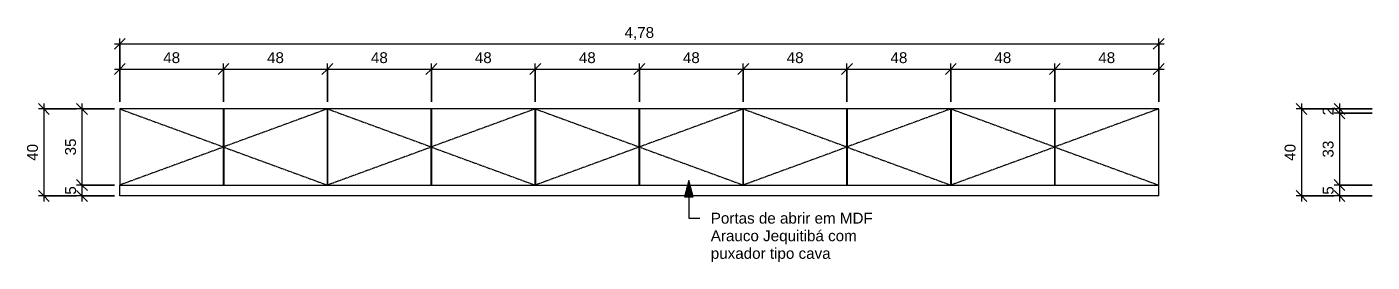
# Model space of a CAD drawing. Header units: millimetres. Extents: x 632 to 22386, y -104 to 8910.
# Drawn here: x 4933 to 11122, y -104 to 977 of the extents above; entities that cross this region are included whole.
import ezdxf

# ---------------------------------------------------------------- set-up
doc = ezdxf.new("R2010")
doc.units = ezdxf.units.MM
doc.linetypes.add('Overhead', pattern=[3.96875, 2.38125, -1.5875])
for name, color, linetype, lineweight in [('A-ANNO-DIMS', 211, 'Continuous', 9), ('A-ANNO-DIMS-25', 211, 'Continuous', 9), ('A-FLOR-OVHD', 1, 'Overhead', 9), ('G-ANNO-TEXT', 231, 'Continuous', 9), ('I-FURN', 30, 'Continuous', 9)]:
    doc.layers.add(name, color=color, linetype=linetype, lineweight=lineweight)
doc.styles.add('@Arial Unicode MS', font='ARIALUNI.TTF', dxfattribs={"height": 50})
doc.styles.add('Arial', font='arial.ttf', dxfattribs={"height": 50})
doc.dimstyles.new('CRT_-__Metros_-_Linha_de_chamada_3_5_mm', dxfattribs={"dimscale": 304.8, "dimtxt": 50.292243, "dimasz": 0.164042, "dimexe": 0.082021, "dimexo": 0.0625, "dimgap": 0.04101, "dimtad": 1, "dimdec": 0, "dimlfac": 0.1, "dimdsep": 46, "dimtxsty": '@Arial Unicode MS', "dimblk1": 'OBLIQUE', "dimblk2": 'OBLIQUE', "dimsah": 1, "dimcen": 0.09, "dimdle": 0.082021, "dimazin": 0, "dimtfac": 1, "dimtdec": 4, "dimtix": 1, "dimtmove": 0, "dimatfit": 3, "dimfxl": 0.492126, "dimfxlon": 1, "dimtvp": 1, "dimtolj": 1, "dimtzin": 0, "dimarcsym": 2})
doc.dimstyles.new('CRT_-__Metros_-_Linha_de_chamada_3_5_mm_1', dxfattribs={"dimscale": 304.8, "dimtxt": 50.292243, "dimasz": 0.164042, "dimexe": 0.082021, "dimexo": 0.0625, "dimgap": 0.04101, "dimtad": 1, "dimlfac": 0.001, "dimrnd": 0.01, "dimzin": 0, "dimdsep": 46, "dimtxsty": '@Arial Unicode MS', "dimblk1": 'OBLIQUE', "dimblk2": 'OBLIQUE', "dimsah": 1, "dimcen": 0.09, "dimdle": 0.082021, "dimazin": 0, "dimtfac": 1, "dimtdec": 4, "dimtix": 1, "dimtmove": 0, "dimatfit": 3, "dimfxl": 0.492126, "dimfxlon": 1, "dimtvp": 1, "dimtolj": 1, "dimtzin": 0, "dimarcsym": 2})

# ---------------------------------------------------------------- blocks, each defined once
blk = doc.blocks.new('RACK-BANCO QUARTO - RACK-BANCO QUARTO-4356055-VISTA FRONTAL RACK_BANCO')
at = {"layer": 'I-FURN'}
for p, q in [((8369.650772, 600), (8369.650772, 250)), ((8846.650772, 600), (8369.650772, 600)), ((8846.650772, 250), (8846.650772, 600)), ((8847.650772, 600), (8846.650772, 600)), ((8846.650772, 580), (8847.650772, 580)), ((8847.650772, 600), (8847.650772, 250)), ((9324.650772, 600), (8847.650772, 600)), ((9324.650772, 250), (9324.650772, 600)), ((9325.650772, 600), (9324.650772, 600)), ((9324.650772, 580), (9325.650772, 580)), ((9325.650772, 580), (9324.650772, 580)), ((9325.650772, 600), (9325.650772, 250)), ((9802.650772, 600), (9325.650772, 600)), ((9802.650772, 250), (9802.650772, 600)), ((9803.650772, 600), (9802.650772, 600)), ((9802.650772, 580), (9803.650772, 580)), ((9803.650772, 600), (9803.650772, 250)), ((10280.650772, 600), (9803.650772, 600)), ((10280.650772, 250), (10280.650772, 600)), ((10281.650772, 600), (10280.650772, 600)), ((10280.650772, 580), (10281.650772, 580)), ((10281.650772, 580), (10280.650772, 580)), ((10281.650772, 600), (10281.650772, 250)), ((10758.650772, 600), (10281.650772, 600)), ((10758.650772, 250), (10758.650772, 600)), ((10759.650772, 600), (10758.650772, 600)), ((10758.650772, 580), (10759.650772, 580)), ((10759.650772, 600), (10759.650772, 250)), ((11236.650772, 600), (10759.650772, 600)), ((11236.650772, 250), (11236.650772, 600)), ((11237.650772, 600), (11236.650772, 600)), ((11236.650772, 580), (11237.650772, 580)), ((11237.650772, 580), (11236.650772, 580)), ((11237.650772, 600), (11237.650772, 250)), ((11714.650772, 600), (11237.650772, 600)), ((11714.650772, 250), (11714.650772, 600)), ((11715.650772, 600), (11714.650772, 600)), ((11714.650772, 580), (11715.650772, 580)), ((11715.650772, 600), (11715.650772, 250)), ((12192.650772, 600), (11715.650772, 600)), ((12192.650772, 250), (12192.650772, 600)), ((12193.650772, 600), (12192.650772, 600)), ((12192.650772, 580), (12193.650772, 580)), ((12193.650772, 580), (12192.650772, 580)), ((12193.650772, 600), (12193.650772, 250)), ((12670.650772, 600), (12193.650772, 600)), ((12670.650772, 250), (12670.650772, 600)), ((12671.650772, 600), (12670.650772, 600)), ((12670.650772, 580), (12671.650772, 580)), ((12671.650772, 600), (12671.650772, 250)), ((13148.650772, 600), (12671.650772, 600)), ((13148.650772, 250), (13148.650772, 600)), ((13149.650772, 600), (13148.650772, 600)), ((13149.650772, 580), (13148.650772, 580)), ((13149.650772, 250), (13149.650772, 600)), ((13149.650772, 250), (13149.650772, 580)), ((8369.650772, 250), (8846.650772, 250)), ((8369.650772, 200), (8369.650772, 250)), ((8846.650772, 250), (8847.650772, 250)), ((8847.650772, 250), (9324.650772, 250)), ((9324.650772, 250), (9325.650772, 250)), ((9324.650772, 250), (9325.650772, 250)), ((9325.650772, 250), (9802.650772, 250)), ((9802.650772, 250), (9803.650772, 250)), ((9803.650772, 250), (10280.650772, 250)), ((10280.650772, 250), (10281.650772, 250)), ((10280.650772, 250), (10281.650772, 250)), ((10281.650772, 250), (10758.650772, 250)), ((10758.650772, 250), (10759.650772, 250)), ((10759.650772, 250), (11236.650772, 250)), ((11236.650772, 250), (11237.650772, 250)), ((11236.650772, 250), (11237.650772, 250)), ((11237.650772, 250), (11714.650772, 250)), ((11714.650772, 250), (11715.650772, 250)), ((11715.650772, 250), (12192.650772, 250)), ((12192.650772, 250), (12193.650772, 250)), ((12192.650772, 250), (12193.650772, 250)), ((12193.650772, 250), (12670.650772, 250)), ((12670.650772, 250), (12671.650772, 250)), ((12671.650772, 250), (13148.650772, 250)), ((13148.650772, 250), (13149.650772, 250)), ((13148.650772, 250), (13149.650772, 250)), ((13148.650772, 250), (13149.650772, 250)), ((13149.650772, 200), (13149.650772, 250)), ((13149.650772, 200), (8369.650772, 200))]:
    blk.add_line(p, q, dxfattribs=at)
blk = doc.blocks.new('DIMBLOCK1-VISTA FRONTAL RACK_BANCO')
at = {"layer": 'A-ANNO-DIMS-25', "lineweight": 18}
for p, q in [((5360.9, 783.5), (5385.9, 808.5)), ((5837.9, 783.5), (5862.9, 808.5)), ((5360.9, 783.5), (5335.9, 758.5)), ((5837.9, 783.5), (5812.9, 758.5))]:
    blk.add_line(p, q, dxfattribs=at)
at = {"layer": 'A-ANNO-DIMS-25'}
for p, q in [((5360.9, 633.5), (5360.9, 808.5)), ((5837.9, 633.5), (5837.9, 808.5)), ((5335.9, 783.5), (5837.9, 783.5)), ((5360.9, 783.5), (5360.9, 633.5)), ((5837.9, 783.5), (5837.9, 633.5))]:
    blk.add_line(p, q, dxfattribs=at)
at = {"layer": 'A-ANNO-DIMS-25', "color": 0, "insert": (5560.6, 860.9), "char_height": 50, "width": 92.937, "attachment_point": 1, "line_spacing_factor": 1.117605, "style": '@Arial Unicode MS'}
blk.add_mtext('48', dxfattribs=at)
blk = doc.blocks.new('_Oblique')
at = {"color": 0, "linetype": 'ByBlock', "lineweight": -2}
blk.add_line((-0.5, -0.5), (0.5, 0.5), dxfattribs=at)
blk = doc.blocks.new('DIMBLOCK2-VISTA FRONTAL RACK_BANCO')
at = {"layer": 'A-ANNO-DIMS-25', "lineweight": 18}
for p, q in [((5837.9, 783.5), (5862.9, 808.5)), ((6315.9, 783.5), (6340.9, 808.5)), ((5837.9, 783.5), (5812.9, 758.5)), ((6315.9, 783.5), (6290.9, 758.5))]:
    blk.add_line(p, q, dxfattribs=at)
at = {"layer": 'A-ANNO-DIMS-25'}
for p, q in [((5837.9, 633.5), (5837.9, 808.5)), ((6315.9, 633.5), (6315.9, 808.5)), ((5837.9, 783.5), (6315.9, 783.5)), ((5837.9, 783.5), (5837.9, 633.5)), ((6315.9, 783.5), (6315.9, 633.5))]:
    blk.add_line(p, q, dxfattribs=at)
at = {"layer": 'A-ANNO-DIMS-25', "color": 0, "insert": (6038.1, 860.9), "char_height": 50, "width": 92.937, "attachment_point": 1, "line_spacing_factor": 1.117605, "style": '@Arial Unicode MS'}
blk.add_mtext('48', dxfattribs=at)
blk = doc.blocks.new('DIMBLOCK3-VISTA FRONTAL RACK_BANCO')
at = {"layer": 'A-ANNO-DIMS-25', "lineweight": 18}
for p, q in [((6315.9, 783.5), (6340.9, 808.5)), ((6793.9, 783.5), (6818.9, 808.5)), ((6315.9, 783.5), (6290.9, 758.5)), ((6793.9, 783.5), (6768.9, 758.5))]:
    blk.add_line(p, q, dxfattribs=at)
at = {"layer": 'A-ANNO-DIMS-25'}
for p, q in [((6315.9, 633.5), (6315.9, 808.5)), ((6793.9, 633.5), (6793.9, 808.5)), ((6315.9, 783.5), (6793.9, 783.5)), ((6315.9, 783.5), (6315.9, 633.5)), ((6793.9, 783.5), (6793.9, 633.5))]:
    blk.add_line(p, q, dxfattribs=at)
at = {"layer": 'A-ANNO-DIMS-25', "color": 0, "insert": (6516.1, 860.9), "char_height": 50, "width": 92.937, "attachment_point": 1, "line_spacing_factor": 1.117605, "style": '@Arial Unicode MS'}
blk.add_mtext('48', dxfattribs=at)
blk = doc.blocks.new('DIMBLOCK4-VISTA FRONTAL RACK_BANCO')
at = {"layer": 'A-ANNO-DIMS-25', "lineweight": 18}
for p, q in [((6793.9, 783.5), (6818.9, 808.5)), ((7271.9, 783.5), (7296.9, 808.5)), ((6793.9, 783.5), (6768.9, 758.5)), ((7271.9, 783.5), (7246.9, 758.5))]:
    blk.add_line(p, q, dxfattribs=at)
at = {"layer": 'A-ANNO-DIMS-25'}
for p, q in [((6793.9, 633.5), (6793.9, 808.5)), ((7271.9, 633.5), (7271.9, 808.5)), ((6793.9, 783.5), (7271.9, 783.5)), ((6793.9, 783.5), (6793.9, 633.5)), ((7271.9, 783.5), (7271.9, 633.5))]:
    blk.add_line(p, q, dxfattribs=at)
at = {"layer": 'A-ANNO-DIMS-25', "color": 0, "insert": (6994.1, 860.9), "char_height": 50, "width": 92.937, "attachment_point": 1, "line_spacing_factor": 1.117605, "style": '@Arial Unicode MS'}
blk.add_mtext('48', dxfattribs=at)
blk = doc.blocks.new('DIMBLOCK5-VISTA FRONTAL RACK_BANCO')
at = {"layer": 'A-ANNO-DIMS-25', "lineweight": 18}
for p, q in [((7271.9, 783.5), (7296.9, 808.5)), ((7750.9, 783.5), (7775.9, 808.5)), ((7271.9, 783.5), (7246.9, 758.5)), ((7750.9, 783.5), (7725.9, 758.5))]:
    blk.add_line(p, q, dxfattribs=at)
at = {"layer": 'A-ANNO-DIMS-25'}
for p, q in [((7271.9, 633.5), (7271.9, 808.5)), ((7750.9, 633.5), (7750.9, 808.5)), ((7271.9, 783.5), (7750.9, 783.5)), ((7271.9, 783.5), (7271.9, 633.5)), ((7750.9, 783.5), (7750.9, 633.5))]:
    blk.add_line(p, q, dxfattribs=at)
at = {"layer": 'A-ANNO-DIMS-25', "color": 0, "insert": (7472.6, 860.9), "char_height": 50, "width": 92.937, "attachment_point": 1, "line_spacing_factor": 1.117605, "style": '@Arial Unicode MS'}
blk.add_mtext('48', dxfattribs=at)
blk = doc.blocks.new('DIMBLOCK6-VISTA FRONTAL RACK_BANCO')
at = {"layer": 'A-ANNO-DIMS-25', "lineweight": 18}
for p, q in [((7750.9, 783.5), (7775.9, 808.5)), ((8228.9, 783.5), (8253.9, 808.5)), ((7750.9, 783.5), (7725.9, 758.5)), ((8228.9, 783.5), (8203.9, 758.5))]:
    blk.add_line(p, q, dxfattribs=at)
at = {"layer": 'A-ANNO-DIMS-25'}
for p, q in [((7750.9, 633.5), (7750.9, 808.5)), ((8228.9, 633.5), (8228.9, 808.5)), ((7750.9, 783.5), (8228.9, 783.5)), ((7750.9, 783.5), (7750.9, 633.5)), ((8228.9, 783.5), (8228.9, 633.5))]:
    blk.add_line(p, q, dxfattribs=at)
at = {"layer": 'A-ANNO-DIMS-25', "color": 0, "insert": (7951.1, 860.9), "char_height": 50, "width": 92.937, "attachment_point": 1, "line_spacing_factor": 1.117605, "style": '@Arial Unicode MS'}
blk.add_mtext('48', dxfattribs=at)
blk = doc.blocks.new('DIMBLOCK7-VISTA FRONTAL RACK_BANCO')
at = {"layer": 'A-ANNO-DIMS-25', "lineweight": 18}
for p, q in [((8228.9, 783.5), (8253.9, 808.5)), ((8705.9, 783.5), (8730.9, 808.5)), ((8228.9, 783.5), (8203.9, 758.5)), ((8705.9, 783.5), (8680.9, 758.5))]:
    blk.add_line(p, q, dxfattribs=at)
at = {"layer": 'A-ANNO-DIMS-25'}
for p, q in [((8228.9, 633.5), (8228.9, 808.5)), ((8705.9, 633.5), (8705.9, 808.5)), ((8228.9, 783.5), (8705.9, 783.5)), ((8228.9, 783.5), (8228.9, 633.5)), ((8705.9, 783.5), (8705.9, 633.5))]:
    blk.add_line(p, q, dxfattribs=at)
at = {"layer": 'A-ANNO-DIMS-25', "color": 0, "insert": (8428.6, 860.9), "char_height": 50, "width": 92.937, "attachment_point": 1, "line_spacing_factor": 1.117605, "style": '@Arial Unicode MS'}
blk.add_mtext('48', dxfattribs=at)
blk = doc.blocks.new('DIMBLOCK8-VISTA FRONTAL RACK_BANCO')
at = {"layer": 'A-ANNO-DIMS-25', "lineweight": 18}
for p, q in [((8705.9, 783.5), (8730.9, 808.5)), ((9183.9, 783.5), (9208.9, 808.5)), ((8705.9, 783.5), (8680.9, 758.5)), ((9183.9, 783.5), (9158.9, 758.5))]:
    blk.add_line(p, q, dxfattribs=at)
at = {"layer": 'A-ANNO-DIMS-25'}
for p, q in [((8705.9, 633.5), (8705.9, 808.5)), ((9183.9, 633.5), (9183.9, 808.5)), ((8705.9, 783.5), (9183.9, 783.5)), ((8705.9, 783.5), (8705.9, 633.5)), ((9183.9, 783.5), (9183.9, 633.5))]:
    blk.add_line(p, q, dxfattribs=at)
at = {"layer": 'A-ANNO-DIMS-25', "color": 0, "insert": (8906.1, 860.9), "char_height": 50, "width": 92.937, "attachment_point": 1, "line_spacing_factor": 1.117605, "style": '@Arial Unicode MS'}
blk.add_mtext('48', dxfattribs=at)
blk = doc.blocks.new('DIMBLOCK9-VISTA FRONTAL RACK_BANCO')
at = {"layer": 'A-ANNO-DIMS-25', "lineweight": 18}
for p, q in [((9183.9, 783.5), (9208.9, 808.5)), ((9661.9, 783.5), (9686.9, 808.5)), ((9183.9, 783.5), (9158.9, 758.5)), ((9661.9, 783.5), (9636.9, 758.5))]:
    blk.add_line(p, q, dxfattribs=at)
at = {"layer": 'A-ANNO-DIMS-25'}
for p, q in [((9183.9, 633.5), (9183.9, 808.5)), ((9661.9, 633.5), (9661.9, 808.5)), ((9183.9, 783.5), (9661.9, 783.5)), ((9183.9, 783.5), (9183.9, 633.5)), ((9661.9, 783.5), (9661.9, 633.5))]:
    blk.add_line(p, q, dxfattribs=at)
at = {"layer": 'A-ANNO-DIMS-25', "color": 0, "insert": (9384.1, 860.9), "char_height": 50, "width": 92.937, "attachment_point": 1, "line_spacing_factor": 1.117605, "style": '@Arial Unicode MS'}
blk.add_mtext('48', dxfattribs=at)
blk = doc.blocks.new('DIMBLOCK10-VISTA FRONTAL RACK_BANCO')
at = {"layer": 'A-ANNO-DIMS-25', "lineweight": 18}
for p, q in [((9661.9, 783.5), (9686.9, 808.5)), ((10139.9, 783.5), (10164.9, 808.5)), ((9661.9, 783.5), (9636.9, 758.5)), ((10139.9, 783.5), (10114.9, 758.5))]:
    blk.add_line(p, q, dxfattribs=at)
at = {"layer": 'A-ANNO-DIMS-25'}
for p, q in [((9661.9, 633.5), (9661.9, 808.5)), ((10139.9, 633.5), (10139.9, 808.5)), ((9661.9, 783.5), (10164.9, 783.5)), ((9661.9, 783.5), (9661.9, 633.5)), ((10139.9, 783.5), (10139.9, 633.5))]:
    blk.add_line(p, q, dxfattribs=at)
at = {"layer": 'A-ANNO-DIMS-25', "color": 0, "insert": (9862.1, 860.9), "char_height": 50, "width": 92.937, "attachment_point": 1, "line_spacing_factor": 1.117605, "style": '@Arial Unicode MS'}
blk.add_mtext('48', dxfattribs=at)
blk = doc.blocks.new('DIMBLOCK11-VISTA FRONTAL RACK_BANCO')
at = {"layer": 'A-ANNO-DIMS-25'}
for p, q in [((5335.9, 899.3), (10164.9, 899.3)), ((5360.9, 749.3), (5360.9, 924.3)), ((5360.9, 899.3), (5360.9, 749.3)), ((10139.9, 749.3), (10139.9, 924.3)), ((10139.9, 899.3), (10139.9, 749.3))]:
    blk.add_line(p, q, dxfattribs=at)
at = {"layer": 'A-ANNO-DIMS-25', "lineweight": 18}
for p, q in [((5360.9, 899.3), (5335.9, 874.3)), ((5360.9, 899.3), (5385.9, 924.3)), ((10139.9, 899.3), (10114.9, 874.3)), ((10139.9, 899.3), (10164.9, 924.3))]:
    blk.add_line(p, q, dxfattribs=at)
at = {"layer": 'A-ANNO-DIMS-25', "color": 0, "insert": (7682.7, 976.7), "char_height": 50, "width": 162.337, "attachment_point": 1, "line_spacing_factor": 1.117605, "style": '@Arial Unicode MS'}
blk.add_mtext('4,78', dxfattribs=at)
blk = doc.blocks.new('DIMBLOCK12-VISTA FRONTAL RACK_BANCO')
at = {"layer": 'A-ANNO-DIMS-25', "lineweight": 18}
for p, q in [((5186.5, 600), (5161.5, 625)), ((5186.5, 600), (5211.5, 575)), ((5186.5, 250), (5161.5, 275)), ((5186.5, 250), (5211.5, 225))]:
    blk.add_line(p, q, dxfattribs=at)
at = {"layer": 'A-ANNO-DIMS-25'}
for p, q in [((5186.5, 625), (5186.5, 250)), ((5336.5, 600), (5161.5, 600)), ((5186.5, 600), (5336.5, 600)), ((5336.5, 250), (5161.5, 250)), ((5186.5, 250), (5336.5, 250))]:
    blk.add_line(p, q, dxfattribs=at)
at = {"layer": 'A-ANNO-DIMS-25', "color": 0, "insert": (5109.1, 386.3), "char_height": 50, "width": 92.937, "attachment_point": 1, "rotation": 90, "line_spacing_factor": 1.117605, "style": '@Arial Unicode MS'}
blk.add_mtext('35', dxfattribs=at)
blk = doc.blocks.new('DIMBLOCK13-VISTA FRONTAL RACK_BANCO')
at = {"layer": 'A-ANNO-DIMS-25', "lineweight": 18}
for p, q in [((5186.5, 250), (5161.5, 275)), ((5186.5, 250), (5211.5, 225)), ((5186.5, 200), (5161.5, 225)), ((5186.5, 200), (5211.5, 175))]:
    blk.add_line(p, q, dxfattribs=at)
at = {"layer": 'A-ANNO-DIMS-25'}
for p, q in [((5336.5, 250), (5161.5, 250)), ((5186.5, 250), (5186.5, 175)), ((5186.5, 250), (5336.5, 250)), ((5336.5, 200), (5161.5, 200)), ((5186.5, 200), (5336.5, 200))]:
    blk.add_line(p, q, dxfattribs=at)
at = {"layer": 'A-ANNO-DIMS-25', "color": 0, "insert": (5109.1, 205.6), "char_height": 50, "width": 46.468, "attachment_point": 1, "rotation": 90, "line_spacing_factor": 1.117605, "style": '@Arial Unicode MS'}
blk.add_mtext('5', dxfattribs=at)
blk = doc.blocks.new('DIMBLOCK14-VISTA FRONTAL RACK_BANCO')
at = {"layer": 'A-ANNO-DIMS-25', "lineweight": 18}
for p, q in [((5011.5, 600), (4986.5, 625)), ((5011.5, 600), (5036.5, 575)), ((5011.5, 200), (4986.5, 225)), ((5011.5, 200), (5036.5, 175))]:
    blk.add_line(p, q, dxfattribs=at)
at = {"layer": 'A-ANNO-DIMS-25'}
for p, q in [((5011.5, 625), (5011.5, 175)), ((5161.5, 600), (4986.5, 600)), ((5011.5, 600), (5161.5, 600)), ((5161.5, 200), (4986.5, 200)), ((5011.5, 200), (5161.5, 200))]:
    blk.add_line(p, q, dxfattribs=at)
at = {"layer": 'A-ANNO-DIMS-25', "color": 0, "insert": (4934.1, 361.3), "char_height": 50, "width": 92.937, "attachment_point": 1, "rotation": 90, "line_spacing_factor": 1.117605, "style": '@Arial Unicode MS'}
blk.add_mtext('40', dxfattribs=at)
blk = doc.blocks.new('DIMBLOCK27-VISTA INTERNA RACK_BANCO')
at = {"layer": 'A-ANNO-DIMS-25', "lineweight": 18}
for p, q in [((10971.6, 600), (10946.6, 625)), ((10971.6, 580), (10946.6, 605)), ((10971.6, 600), (10996.6, 575)), ((10971.6, 580), (10996.6, 555))]:
    blk.add_line(p, q, dxfattribs=at)
at = {"layer": 'A-ANNO-DIMS-25'}
for p, q in [((10971.6, 625), (10971.6, 580)), ((11121.6, 600), (10946.6, 600)), ((11121.6, 580), (10946.6, 580)), ((10971.6, 600), (11121.6, 600)), ((10971.6, 580), (11121.6, 580))]:
    blk.add_line(p, q, dxfattribs=at)
at = {"layer": 'A-ANNO-DIMS-25', "color": 0, "insert": (10894.2, 570.6), "char_height": 50, "width": 46.468, "attachment_point": 1, "rotation": 90, "line_spacing_factor": 1.117605, "style": '@Arial Unicode MS'}
blk.add_mtext('2', dxfattribs=at)
blk = doc.blocks.new('DIMBLOCK28-VISTA INTERNA RACK_BANCO')
at = {"layer": 'A-ANNO-DIMS-25', "lineweight": 18}
for p, q in [((10971.6, 580), (10946.6, 605)), ((10971.6, 580), (10996.6, 555)), ((10971.6, 250), (10946.6, 275)), ((10971.6, 250), (10996.6, 225))]:
    blk.add_line(p, q, dxfattribs=at)
at = {"layer": 'A-ANNO-DIMS-25'}
for p, q in [((11121.6, 580), (10946.6, 580)), ((10971.6, 580), (10971.6, 250)), ((10971.6, 580), (11121.6, 580)), ((11121.6, 250), (10946.6, 250)), ((10971.6, 250), (11121.6, 250))]:
    blk.add_line(p, q, dxfattribs=at)
at = {"layer": 'A-ANNO-DIMS-25', "color": 0, "insert": (10894.2, 376.3), "char_height": 50, "width": 92.937, "attachment_point": 1, "rotation": 90, "line_spacing_factor": 1.117605, "style": '@Arial Unicode MS'}
blk.add_mtext('33', dxfattribs=at)
blk = doc.blocks.new('DIMBLOCK29-VISTA INTERNA RACK_BANCO')
at = {"layer": 'A-ANNO-DIMS-25', "lineweight": 18}
for p, q in [((10971.6, 250), (10946.6, 275)), ((10971.6, 250), (10996.6, 225)), ((10971.6, 200), (10946.6, 225)), ((10971.6, 200), (10996.6, 175))]:
    blk.add_line(p, q, dxfattribs=at)
at = {"layer": 'A-ANNO-DIMS-25'}
for p, q in [((11121.6, 250), (10946.6, 250)), ((10971.6, 250), (10971.6, 175)), ((10971.6, 250), (11121.6, 250)), ((11121.6, 200), (10946.6, 200)), ((10971.6, 200), (11121.6, 200))]:
    blk.add_line(p, q, dxfattribs=at)
at = {"layer": 'A-ANNO-DIMS-25', "color": 0, "insert": (10894.2, 205.6), "char_height": 50, "width": 46.468, "attachment_point": 1, "rotation": 90, "line_spacing_factor": 1.117605, "style": '@Arial Unicode MS'}
blk.add_mtext('5', dxfattribs=at)
blk = doc.blocks.new('DIMBLOCK30-VISTA INTERNA RACK_BANCO')
at = {"layer": 'A-ANNO-DIMS-25', "lineweight": 18}
for p, q in [((10796.6, 600), (10771.6, 625)), ((10796.6, 600), (10821.6, 575)), ((10796.6, 200), (10771.6, 225)), ((10796.6, 200), (10821.6, 175))]:
    blk.add_line(p, q, dxfattribs=at)
at = {"layer": 'A-ANNO-DIMS-25'}
for p, q in [((10796.6, 625), (10796.6, 175)), ((10946.6, 600), (10771.6, 600)), ((10796.6, 600), (10946.6, 600)), ((10946.6, 200), (10771.6, 200)), ((10796.6, 200), (10946.6, 200))]:
    blk.add_line(p, q, dxfattribs=at)
at = {"layer": 'A-ANNO-DIMS-25', "color": 0, "insert": (10719.2, 361.3), "char_height": 50, "width": 92.937, "attachment_point": 1, "rotation": 90, "line_spacing_factor": 1.117605, "style": '@Arial Unicode MS'}
blk.add_mtext('40', dxfattribs=at)

msp = doc.modelspace()

# ---------------------------------------------------------------- hatches: boundary and pattern name
at = {"layer": 'G-ANNO-TEXT'}
msp.add_hatch(color=7, dxfattribs=at).paths.add_polyline_path([(7978.654, 270.811), (7958.558, 195.811), (7998.75, 195.811)])

# ---------------------------------------------------------------- linework, layer by layer
at = {"layer": 'A-FLOR-OVHD'}
for p, q in [((5360.85, 600), (5838.85, 425)), ((6314.85, 600), (5836.85, 425)), ((6316.85, 600), (6794.85, 425)), ((7270.85, 600), (6792.85, 425)), ((7272.85, 600), (7750.85, 425)), ((8228.85, 600), (7750.85, 425)), ((8228.85, 600), (8706.85, 425)), ((9182.85, 600), (8704.85, 425)), ((9184.85, 600), (9662.85, 425)), ((10138.85, 600), (9660.85, 425)), ((5838.85, 425), (5360.85, 250)), ((5836.85, 425), (6314.85, 250)), ((6794.85, 425), (6316.85, 250)), ((6792.85, 425), (7270.85, 250)), ((7750.85, 425), (7272.85, 250)), ((7750.85, 425), (8228.85, 250)), ((8706.85, 425), (8228.85, 250)), ((8704.85, 425), (9182.85, 250)), ((9662.85, 425), (9184.85, 250)), ((9660.85, 425), (10138.85, 250))]:
    msp.add_line(p, q, dxfattribs=at)
at = {"layer": 'G-ANNO-TEXT', "color": 7}
for p, q in [((7978.654, 270.811), (7958.558, 195.811)), ((7998.75, 195.811), (7978.654, 270.811)), ((7978.654, 270.811), (7978.654, 97.696)), ((7958.558, 195.811), (7998.75, 195.811)), ((7978.654, 97.696), (8028.591, 97.696))]:
    msp.add_line(p, q, dxfattribs=at)

# ---------------------------------------------------------------- block references
at = {"layer": 'I-FURN'}
msp.add_blockref('RACK-BANCO QUARTO - RACK-BANCO QUARTO-4356055-VISTA FRONTAL RACK_BANCO', (-3008.801, 0), dxfattribs=at)

# ---------------------------------------------------------------- texts
at = {"layer": 'G-ANNO-TEXT', "color": 7, "char_height": 50, "attachment_point": 1, "style": 'Arial'}
for s, insert, width in [('Portas de abrir em MDF ', (8079.391, 122.696), 921.94063), ('Arauco Jequitibá com ', (8079.391, 41.667), 859.80984), ('puxador tipo cava', (8079.391, -39.361), 687.44703)]:
    msp.add_mtext(s, dxfattribs=dict(at, insert=insert, width=width))

# ---------------------------------------------------------------- dimensions: what is measured, and where the dimension line sits
at = {"layer": 'A-ANNO-DIMS'}
for base, p1, p2, dimstyle, override, picture, middle in [((10139.85, 899.303), (5360.85, 749.303), (10139.85, 749.303), 'CRT_-__Metros_-_Linha_de_chamada_3_5_mm_1', {"dimpost": '<>', "dimfxl": 4779}, 'DIMBLOCK11-VISTA FRONTAL RACK_BANCO', (7750.35, 937.349)), ((5837.85, 783.49), (5360.85, 633.49), (5837.85, 633.49), 'CRT_-__Metros_-_Linha_de_chamada_3_5_mm', {"dimpost": '<>', "dimfxl": 477}, 'DIMBLOCK1-VISTA FRONTAL RACK_BANCO', (5599.35, 821.536)), ((6315.85, 783.49), (5837.85, 633.49), (6315.85, 633.49), 'CRT_-__Metros_-_Linha_de_chamada_3_5_mm', {"dimpost": '<>', "dimfxl": 478}, 'DIMBLOCK2-VISTA FRONTAL RACK_BANCO', (6076.85, 821.536)), ((6793.85, 783.49), (6315.85, 633.49), (6793.85, 633.49), 'CRT_-__Metros_-_Linha_de_chamada_3_5_mm', {"dimpost": '<>', "dimfxl": 478}, 'DIMBLOCK3-VISTA FRONTAL RACK_BANCO', (6554.85, 821.536)), ((7271.85, 783.49), (6793.85, 633.49), (7271.85, 633.49), 'CRT_-__Metros_-_Linha_de_chamada_3_5_mm', {"dimpost": '<>', "dimfxl": 478}, 'DIMBLOCK4-VISTA FRONTAL RACK_BANCO', (7032.85, 821.536)), ((7750.85, 783.49), (7271.85, 633.49), (7750.85, 633.49), 'CRT_-__Metros_-_Linha_de_chamada_3_5_mm', {"dimpost": '<>', "dimfxl": 479}, 'DIMBLOCK5-VISTA FRONTAL RACK_BANCO', (7511.35, 821.536)), ((8228.85, 783.49), (7750.85, 633.49), (8228.85, 633.49), 'CRT_-__Metros_-_Linha_de_chamada_3_5_mm', {"dimpost": '<>', "dimfxl": 478}, 'DIMBLOCK6-VISTA FRONTAL RACK_BANCO', (7989.85, 821.536)), ((8705.85, 783.49), (8228.85, 633.49), (8705.85, 633.49), 'CRT_-__Metros_-_Linha_de_chamada_3_5_mm', {"dimpost": '<>', "dimfxl": 477}, 'DIMBLOCK7-VISTA FRONTAL RACK_BANCO', (8467.35, 821.536)), ((9183.85, 783.49), (8705.85, 633.49), (9183.85, 633.49), 'CRT_-__Metros_-_Linha_de_chamada_3_5_mm', {"dimpost": '<>', "dimfxl": 478}, 'DIMBLOCK8-VISTA FRONTAL RACK_BANCO', (8944.85, 821.536)), ((9661.85, 783.49), (9183.85, 633.49), (9661.85, 633.49), 'CRT_-__Metros_-_Linha_de_chamada_3_5_mm', {"dimpost": '<>', "dimfxl": 478}, 'DIMBLOCK9-VISTA FRONTAL RACK_BANCO', (9422.85, 821.536)), ((10139.85, 783.49), (9661.85, 633.49), (10139.85, 633.49), 'CRT_-__Metros_-_Linha_de_chamada_3_5_mm', {"dimpost": '<>', "dimfxl": 478}, 'DIMBLOCK10-VISTA FRONTAL RACK_BANCO', (9900.85, 821.536))]:
    dim = msp.add_linear_dim(base=base, p1=p1, p2=p2, dimstyle=dimstyle, override=override, dxfattribs=at)
    dim.commit()
    dim.dimension.update_dxf_attribs({"geometry": picture, "text_midpoint": middle})
for base, p1, p2, override, picture, middle in [((5011.539, 200), (5161.539, 600), (5161.539, 200), {"dimpost": '<>', "dimfxl": 400}, 'DIMBLOCK14-VISTA FRONTAL RACK_BANCO', (4973.493, 400)), ((5186.539, 250), (5336.539, 600), (5336.539, 250), {"dimpost": '<>', "dimfxl": 350}, 'DIMBLOCK12-VISTA FRONTAL RACK_BANCO', (5148.493, 425)), ((10796.624, 200), (10946.624, 600), (10946.624, 200), {"dimpost": '<>', "dimfxl": 400}, 'DIMBLOCK30-VISTA INTERNA RACK_BANCO', (10758.578, 400)), ((10971.624, 580), (11121.624, 600), (11121.624, 580), {"dimpost": '<>', "dimfxl": 20}, 'DIMBLOCK27-VISTA INTERNA RACK_BANCO', (10934.005, 590)), ((10971.624, 250), (11121.624, 580), (11121.624, 250), {"dimpost": '<>', "dimfxl": 330}, 'DIMBLOCK28-VISTA INTERNA RACK_BANCO', (10933.578, 415)), ((5186.539, 200), (5336.539, 250), (5336.539, 200), {"dimpost": '<>', "dimfxl": 50}, 'DIMBLOCK13-VISTA FRONTAL RACK_BANCO', (5148.613, 225)), ((10971.624, 200), (11121.624, 250), (11121.624, 200), {"dimpost": '<>', "dimfxl": 50}, 'DIMBLOCK29-VISTA INTERNA RACK_BANCO', (10933.698, 225))]:
    dim = msp.add_linear_dim(base=base, p1=p1, p2=p2, angle=90, dimstyle='CRT_-__Metros_-_Linha_de_chamada_3_5_mm', override=override, dxfattribs=at)
    dim.commit()
    dim.dimension.update_dxf_attribs({"geometry": picture, "text_midpoint": middle})

doc.saveas('drawing.dxf')
